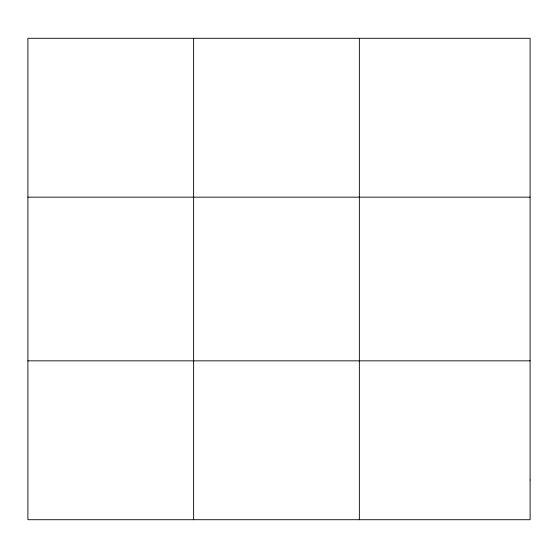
<?xml version="1.0" encoding="UTF-8"?>
<svg xmlns="http://www.w3.org/2000/svg" width="558" height="558" viewBox="0 0 558 558"><rect width="100%" height="100%" fill="white"/><g stroke="black" fill="none" stroke-linecap="round" stroke-linejoin="round"><path stroke-width="0.84" d="M193.626 38.286L193.626 519.714M359.352 38.286L359.352 519.714M27.9 197.155L530.1 197.155M27.9 360.845L530.1 360.845M530.1 479.999L530.1 519.714L27.9 519.714L27.9 38.286L530.1 38.286L530.1 479.999"/></g></svg>
